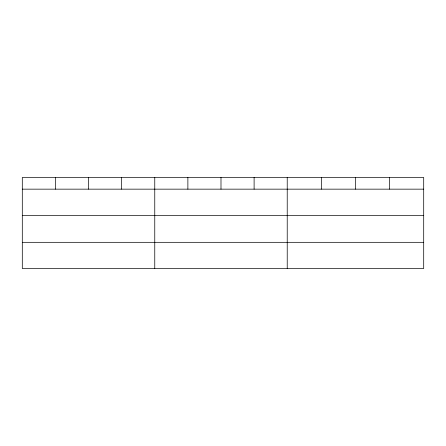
<?xml version="1.0" encoding="UTF-8"?>
<svg xmlns="http://www.w3.org/2000/svg" width="446" height="446" viewBox="0 0 446 446"><rect width="100%" height="100%" fill="white"/><g stroke="black" fill="none" stroke-linecap="round" stroke-linejoin="round"><path stroke-width="0.67" d="M423.7 215.346L423.7 177.486L22.3 177.486L22.3 268.514L423.7 268.514L423.7 215.346L22.3 215.346M22.3 189.154L423.7 189.154M22.3 242.323L423.7 242.323M389.581 177.486L389.581 189.154M355.462 177.486L355.462 189.154M321.343 177.486L321.343 189.154M287.224 177.486L287.224 268.514M254.108 177.486L254.108 189.154M220.993 177.486L220.993 189.154M187.877 177.486L187.877 189.154M154.762 177.486L154.762 268.514M121.646 177.486L121.646 189.154M88.531 177.486L88.531 189.154M55.416 177.486L55.416 189.154"/></g></svg>
